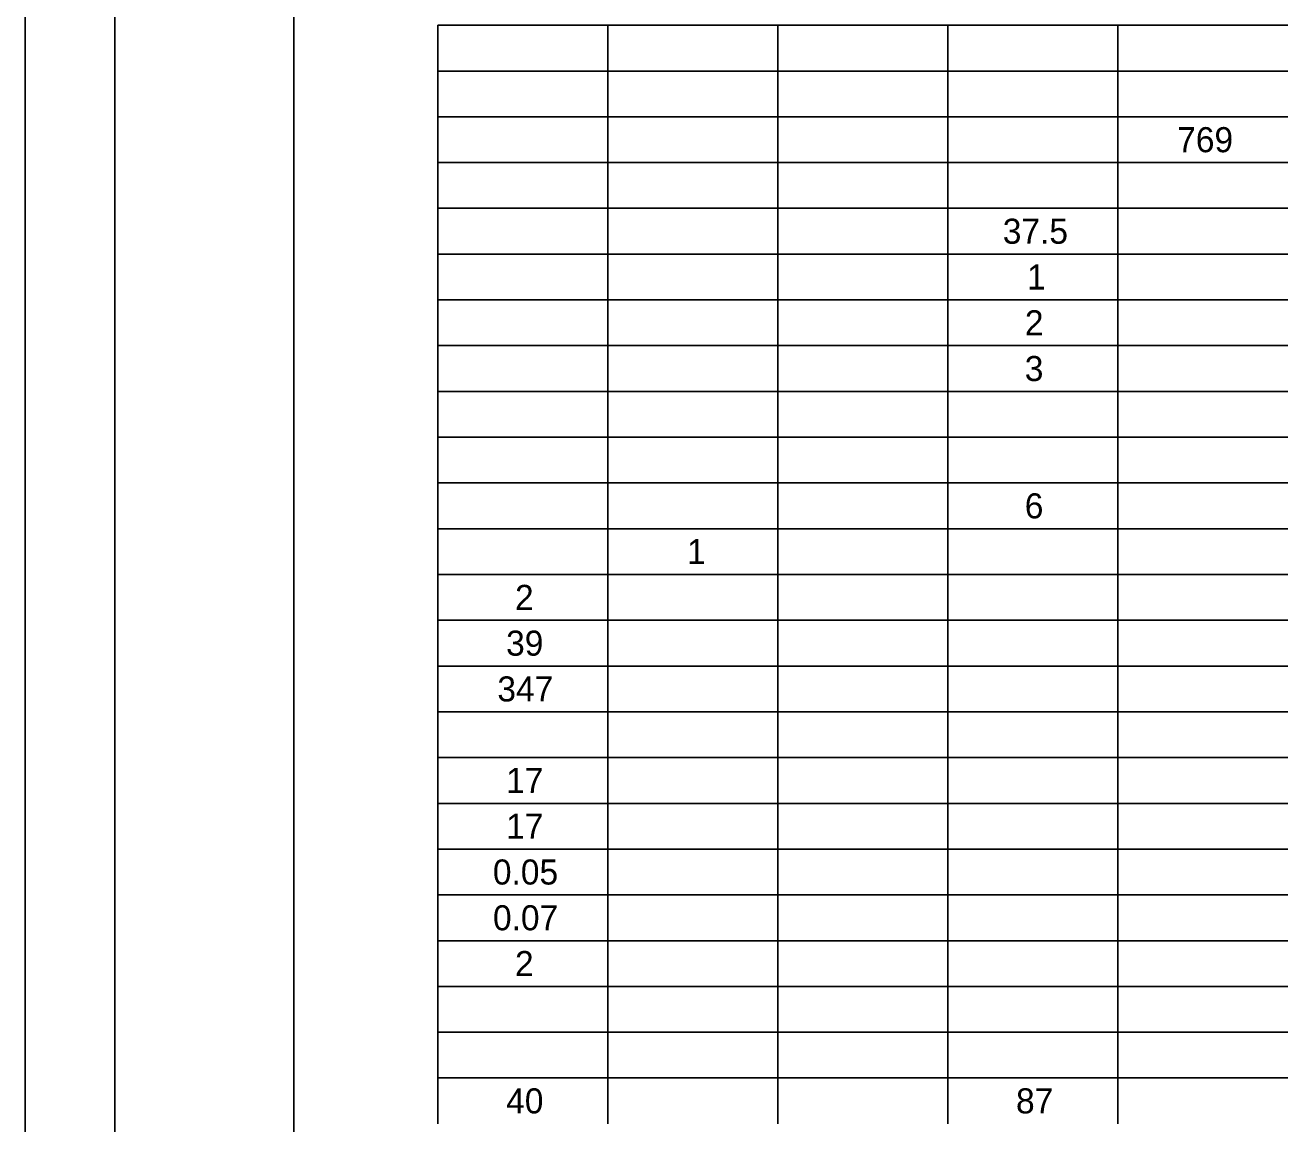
# Model space of a CAD drawing. Extents: x 0 to 34, y 0 to 22.
# Drawn here: x 0 to 7.05, y 10.11 to 16.24 of the extents above; entities that cross this region are included whole.
import ezdxf

# ---------------------------------------------------------------- set-up
doc = ezdxf.new("R2010")
doc.units = 0
for name, color, linetype in [('Default', 7, 'Continuous'), ('SH_Border', 7, 'Continuous'), ('SH_Cut_Line', 7, 'Continuous')]:
    doc.layers.add(name, color=color, linetype=linetype)

msp = doc.modelspace()

# ---------------------------------------------------------------- linework, layer by layer
at = {"layer": 'Default'}
for p, q in [((2.3057, 16.2409), (7.0535, 16.2409)), ((2.3057, 16.2409), (2.3057, 15.7296)), ((3.2552, 16.2409), (3.2552, 15.7296)), ((4.2048, 16.2409), (4.2048, 15.7296)), ((5.1543, 16.2409), (5.1543, 15.7296)), ((6.1039, 16.2409), (6.1039, 15.7296)), ((2.3057, 15.9852), (7.0535, 15.9852)), ((2.3057, 15.7296), (7.0535, 15.7296)), ((2.3057, 15.7296), (2.3057, 15.4739)), ((3.2552, 15.7296), (3.2552, 15.4739)), ((4.2048, 15.7296), (4.2048, 15.4739)), ((5.1543, 15.7296), (5.1543, 15.4739)), ((6.1039, 15.7296), (6.1039, 15.4739)), ((2.3057, 15.4739), (7.0535, 15.4739)), ((2.3057, 15.4739), (2.3057, 15.2183)), ((3.2552, 15.4739), (3.2552, 15.2183)), ((4.2048, 15.4739), (4.2048, 15.2183)), ((5.1543, 15.4739), (5.1543, 15.2183)), ((6.1039, 15.4739), (6.1039, 15.2183)), ((2.3057, 15.2183), (7.0535, 15.2183)), ((2.3057, 15.2183), (2.3057, 14.9626)), ((3.2552, 15.2183), (3.2552, 14.9626)), ((4.2048, 15.2183), (4.2048, 14.9626)), ((5.1543, 15.2183), (5.1543, 14.9626)), ((6.1039, 15.2183), (6.1039, 14.9626)), ((2.3057, 14.9626), (7.0535, 14.9626)), ((2.3057, 14.9626), (2.3057, 14.4513)), ((3.2552, 14.9626), (3.2552, 14.4513)), ((4.2048, 14.9626), (4.2048, 14.4513)), ((5.1543, 14.9626), (5.1543, 14.4513)), ((6.1039, 14.9626), (6.1039, 14.4513)), ((2.3057, 14.707), (7.0535, 14.707)), ((2.3057, 14.4513), (7.0535, 14.4513)), ((2.3057, 14.4513), (2.3057, 14.1957)), ((3.2552, 14.4513), (3.2552, 14.1957)), ((4.2048, 14.4513), (4.2048, 14.1957)), ((5.1543, 14.4513), (5.1543, 14.1957)), ((6.1039, 14.4513), (6.1039, 14.1957)), ((2.3057, 14.1957), (7.0535, 14.1957)), ((2.3057, 14.1957), (2.3057, 13.94)), ((3.2552, 14.1957), (3.2552, 13.94)), ((4.2048, 14.1957), (4.2048, 13.94)), ((5.1543, 14.1957), (5.1543, 13.94)), ((6.1039, 14.1957), (6.1039, 13.94)), ((2.3057, 13.94), (7.0535, 13.94)), ((2.3057, 13.94), (2.3057, 13.6843)), ((3.2552, 13.94), (3.2552, 13.6843)), ((4.2048, 13.94), (4.2048, 13.6843)), ((5.1543, 13.94), (5.1543, 13.6843)), ((6.1039, 13.94), (6.1039, 13.6843)), ((2.3057, 13.6843), (7.0535, 13.6843)), ((2.3057, 13.6843), (2.3057, 11.6391)), ((3.2552, 13.6843), (3.2552, 11.6391)), ((4.2048, 13.6843), (4.2048, 11.6391)), ((5.1543, 13.6843), (5.1543, 11.6391)), ((6.1039, 13.6843), (6.1039, 11.6391)), ((2.3057, 13.4287), (7.0535, 13.4287)), ((2.3057, 13.173), (7.0535, 13.173)), ((2.3057, 12.9174), (7.0535, 12.9174)), ((2.3057, 12.6617), (7.0535, 12.6617)), ((2.3057, 12.4061), (7.0535, 12.4061)), ((2.3057, 12.1504), (7.0535, 12.1504)), ((2.3057, 11.8948), (7.0535, 11.8948)), ((2.3057, 11.6391), (7.0535, 11.6391)), ((2.3057, 11.6391), (2.3057, 11.3835)), ((3.2552, 11.6391), (3.2552, 11.3835)), ((4.2048, 11.6391), (4.2048, 11.3835)), ((5.1543, 11.6391), (5.1543, 11.3835)), ((6.1039, 11.6391), (6.1039, 11.3835)), ((2.3057, 11.3835), (7.0535, 11.3835)), ((2.3057, 11.3835), (2.3057, 10.3609)), ((3.2552, 11.3835), (3.2552, 10.3609)), ((4.2048, 11.3835), (4.2048, 10.3609)), ((5.1543, 11.3835), (5.1543, 10.3609)), ((6.1039, 11.3835), (6.1039, 10.3609)), ((2.3057, 11.1278), (7.0535, 11.1278)), ((2.3057, 10.8722), (7.0535, 10.8722)), ((2.3057, 10.6165), (7.0535, 10.6165)), ((2.3057, 10.3609), (7.0535, 10.3609)), ((2.3057, 10.3609), (2.3057, 10.1052)), ((3.2552, 10.3609), (3.2552, 10.1052)), ((4.2048, 10.3609), (4.2048, 10.1052)), ((5.1543, 10.3609), (5.1543, 10.1052)), ((6.1039, 10.3609), (6.1039, 10.1052))]:
    msp.add_line(p, q, dxfattribs=at)
at = {"layer": 'SH_Border'}
for points in [[(0.5, 21.5), (1.5, 21.5), (1.5, 0.5), (0.5, 0.5)], [(1.5, 21.5), (33.5, 21.5), (33.5, 0.5), (1.5, 0.5)]]:
    msp.add_lwpolyline(points, close=True, dxfattribs=at)
at = {"layer": 'SH_Cut_Line'}
msp.add_lwpolyline([(0, 0), (34, 0), (34, 22), (0, 22)], close=True, dxfattribs=at)

# ---------------------------------------------------------------- texts
at = {"layer": 'Default'}
for s, p in [('769', (6.4358, 15.5317)), ('37.5', (5.4614, 15.0204)), ('1', (5.5964, 14.7648)), ('2', (5.5849, 14.5091)), ('3', (5.5842, 14.2535)), ('6', (5.5842, 13.4865)), ('1', (3.6973, 13.2309)), ('2', (2.7362, 12.9752)), ('39', (2.6865, 12.7196)), ('347', (2.6376, 12.4639)), ('17', (2.6866, 11.9526)), ('17', (2.6866, 11.697)), ('0.05', (2.6127, 11.4413)), ('0.07', (2.6132, 11.1857)), ('2', (2.7362, 10.93)), ('40', (2.6868, 10.163)), ('87', (5.5353, 10.163))]:
    msp.add_text(s, height=0.14, dxfattribs=at).set_placement(p)

doc.saveas('drawing.dxf')
